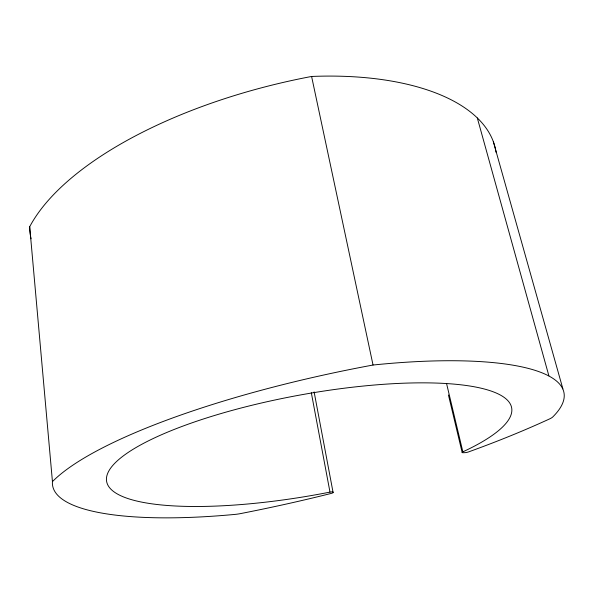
<?xml version="1.0" encoding="UTF-8"?>
<svg xmlns="http://www.w3.org/2000/svg" width="594" height="594" viewBox="0 0 594 594"><rect width="100%" height="100%" fill="white"/><g stroke="black" fill="none" stroke-linecap="round" stroke-linejoin="round"><path stroke-width="0.89" d="M493.347 141.728L562.889 388.877M477.324 117.998L548.886 375.846M446.599 383.709L462.86 451.841A3.089 0.661 -12.1 0 0 463.387 452.717L464.968 452.65A3.081 0.653 -12.1 0 0 468.48 451.937A672.222 229.514 -6.7 0 0 549.561 418.926A13.506 3.029 -13.2 0 0 552.776 416.943A259.934 64.33 -10.3 0 0 373.039 365.028A338.387 77.346 -11.1 0 0 52.443 481.623L29.7 226.7A309.504 134.845 -12 0 1 311.598 76.463A236.523 111.004 -10.5 0 1 496.057 152.324M448.448 394.995L462.162 452.502M311.598 76.463L373.039 365.028M314.115 391.892L333.093 492.523A2.844 0.579 -10.4 0 1 331.237 493.414A672.222 229.514 -6.7 0 1 240.399 513.624A11.286 2.257 -9.4 0 1 235.135 514.389A259.934 64.33 -10.3 0 1 52.443 481.623M311.308 392.701L329.989 492.114A2.844 0.579 -10.4 0 1 333.063 492.151L333.093 492.523M31.074 238.803A236.523 111.004 -10.5 0 1 29.7 226.7M329.989 492.114A205.918 50.468 -10.3 0 1 109.214 470.322A205.918 50.468 -10.3 0 1 395.374 383.576A205.918 50.468 -10.3 0 1 462.86 451.841"/></g></svg>
